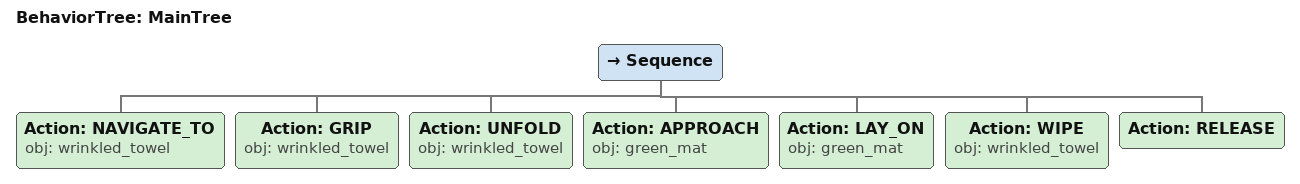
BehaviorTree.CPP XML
<root main_tree_to_execute="MainTree">
  <BehaviorTree ID="MainTree">
    <Sequence>
      <!-- Navigate to wrinkled_towel -->
      <Action ID="NAVIGATE_TO" obj="wrinkled_towel" />
      <!-- Grip wrinkled_towel -->
      <Action ID="GRIP" obj="wrinkled_towel" />
      <!-- Unfold wrinkled_towel -->
      <Action ID="UNFOLD" obj="wrinkled_towel" />
      <!-- Approach green_mat -->
      <Action ID="APPROACH" obj="green_mat" />
      <!-- Lay on green_mat -->
      <Action ID="LAY_ON" obj="green_mat" />
      <!-- Smooth (wipe) wrinkled_towel on green_mat -->
      <Action ID="WIPE" obj="wrinkled_towel" />
      <!-- Release -->
      <Action ID="RELEASE" />
    </Sequence>
  </BehaviorTree>
</root>
